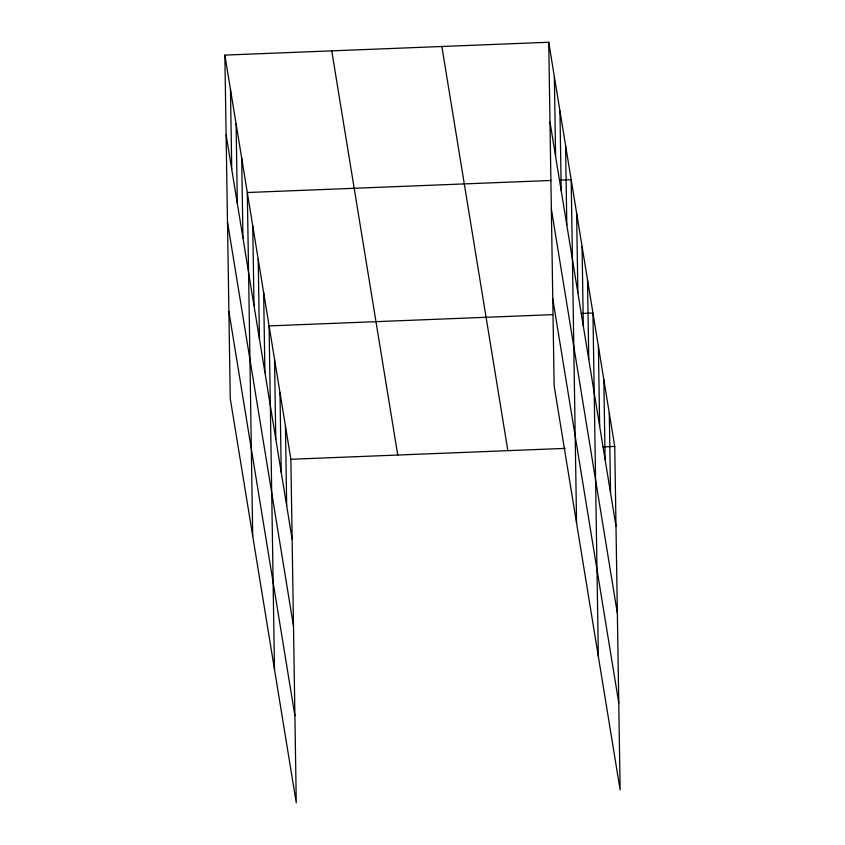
<?xml version="1.0" encoding="UTF-8"?>
<svg xmlns="http://www.w3.org/2000/svg" width="845" height="845" viewBox="0 0 845 845"><rect width="100%" height="100%" fill="white"/><g stroke="black" fill="none" stroke-linecap="round" stroke-linejoin="round"><path stroke-width="1.27" d="M224.865 55.105L290.87 459.279L296.268 802.75L230.262 398.576L224.865 55.105L548.732 42.25L614.737 446.424L620.135 789.895L554.13 385.721L548.732 42.25M551.627 180.45L247.31 192.523L252.708 535.994M559.443 180.133L571.178 179.668L576.565 523.139M552.556 314.646L269.09 325.906L274.488 669.377M581.223 313.516L592.958 313.041L598.355 656.512M290.87 459.279L565.21 448.389M603.003 446.889L614.737 446.424M549.989 122.06L615.994 526.234M551.352 209.074L617.357 613.238M552.757 298.718L618.762 702.882M441.861 46.496L507.866 450.67M331.747 50.869L397.752 455.032M226.122 134.915L292.127 539.089M227.485 221.929L293.49 626.103M228.9 311.573L294.905 715.747M609.287 413.078L610.544 492.888M603.848 379.732L605.104 459.543M598.397 346.387L599.654 426.207M587.507 279.706L588.764 359.516M582.068 246.36L583.314 326.17M576.617 213.014L577.874 292.824M565.558 145.319L566.815 225.129M559.95 110.959L561.207 190.769M554.341 76.61L555.598 156.42M285.43 425.933L286.677 505.743M279.98 392.587L281.237 472.408M274.541 359.252L275.787 439.062M263.651 292.56L264.897 372.37M258.2 259.214L259.457 339.025M252.75 225.868L254.007 305.679M241.702 158.173L242.948 237.984M236.093 123.814L237.339 203.634M230.474 89.464L231.731 169.275"/></g></svg>
